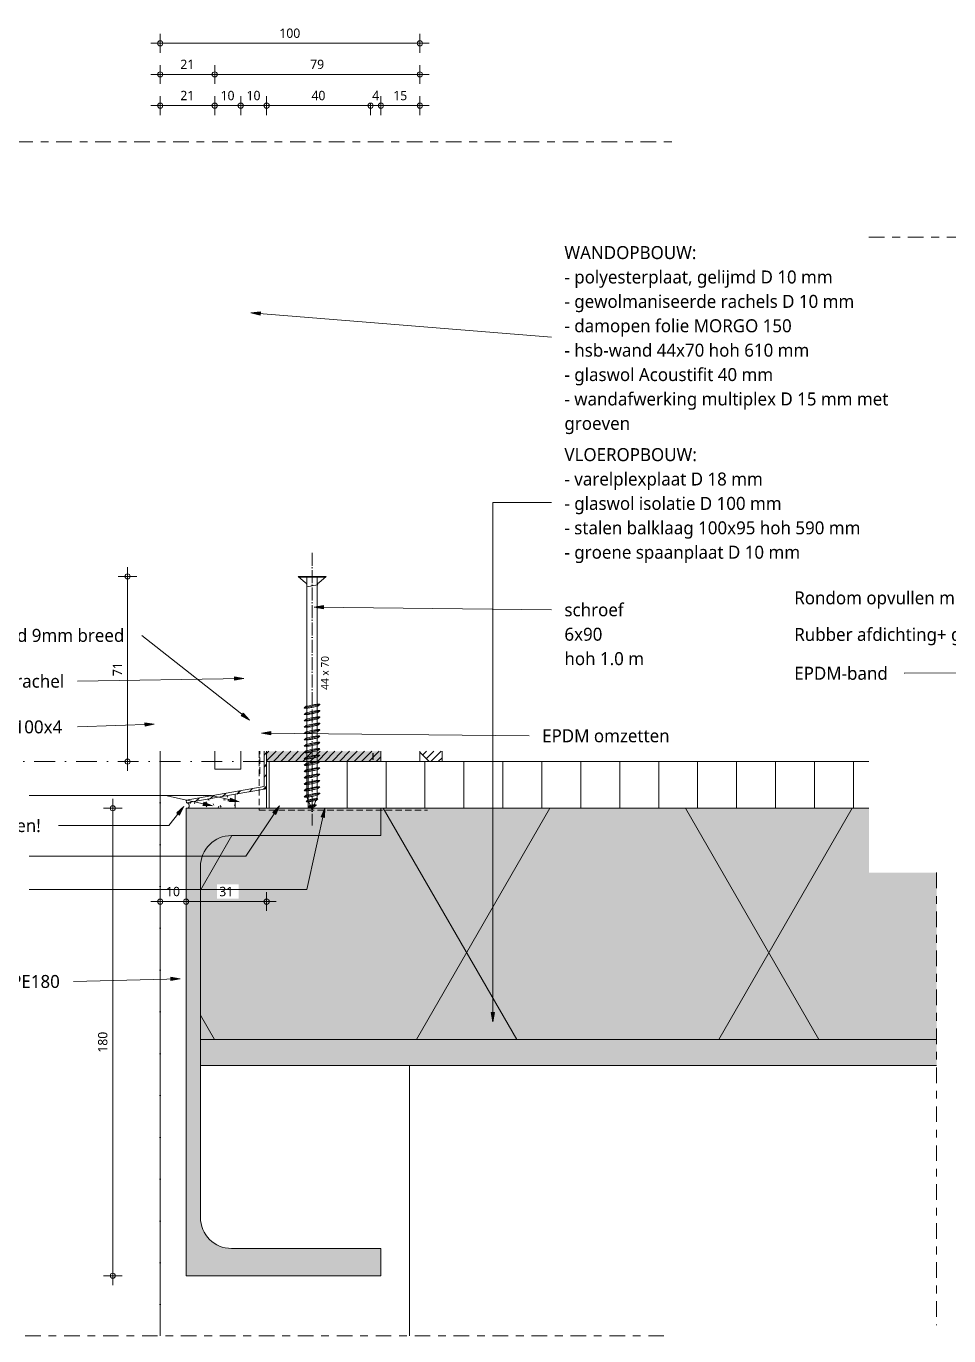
# Model space of a CAD drawing. Header units: millimetres. Extents: x 2457 to 4349, y 3067 to 7524.
# Drawn here: x 3671 to 4027, y 6505 to 7010 of the extents above; entities that cross this region are included whole.
import ezdxf

# ---------------------------------------------------------------- set-up
doc = ezdxf.new("R2010")
doc.units = ezdxf.units.MM
for name, pattern in [('MV_center', [15, 6, -3, 3, -3]), ('MV_hartlijn_staal', [6.6, 5, -0.8, 0, -0.8]), ('MV_hidden', [3.75, 2.5, -1.25]), ('MV_stramien', [16, 8, -4, 0, -4])]:
    doc.linetypes.add(name, pattern=pattern)
for name, color, linetype, lineweight in [('A-ANNO-DIMS', 211, 'Continuous', 13), ('A-ANNO-DIMS-2', 211, 'Continuous', 13), ('A-ANNO-NOTE', 131, 'Continuous', 18), ('A-DETL', 90, 'Continuous', 13), ('A-DETL-GENF', 92, 'Continuous', 18), ('A-DETL-MEDM', 33, 'Continuous', 25), ('G-ANNO-TEXT', 231, 'Continuous', 13)]:
    doc.layers.add(name, color=color, linetype=linetype, lineweight=lineweight)
doc.styles.add('Segoe UI', font='segoeui.ttf', dxfattribs={"height": 3})
doc.styles.add('Segoe UI_1', font='segoeui.ttf', dxfattribs={"height": 3.6})
doc.styles.add('Segoe UI_3', font='segoeui.ttf', dxfattribs={"height": 5})
doc.styles.add('Segoe UI_B', font='segoeui.ttf', dxfattribs={"height": 5})
doc.dimstyles.new('1_8_mm', dxfattribs={"dimscale": 304.8, "dimtxt": 3.77051, "dimasz": 0.006562, "dimexe": 0.011811, "dimexo": 0.0625, "dimgap": 0.003281, "dimtad": 1, "dimdec": 0, "dimzin": 0, "dimdsep": 46, "dimtxsty": 'Segoe UI_1', "dimblk1": 'DOTBLANK', "dimblk2": 'DOTBLANK', "dimsah": 1, "dimcen": 0.09, "dimdle": 0.011811, "dimazin": 0, "dimtfac": 1, "dimtdec": 4, "dimtix": 1, "dimtmove": 0, "dimatfit": 3, "dimfxl": 0.011811, "dimfxlon": 1, "dimtvp": 1, "dimtfill": 1, "dimtolj": 1, "dimtzin": 0, "dimarcsym": 2})
pattern_1 = [(270, (0, 0), (-15, -9e-16), [])]

# ---------------------------------------------------------------- blocks, each defined once
blk = doc.blocks.new('42 isolatie - Type 1-3779102-Details Strandbaak Strandhuis 2_0')
at = {"layer": 'A-DETL-GENF'}
blk.add_hatch(color=256, dxfattribs=at).paths.add_polyline_path([(259.2, 7.8), (285.28, 7.8), (285.28, 72.01), (259.2, 72.01), (259.2, 96.8), (71.28, 96.8), (71.28, 86.3), (13.78, 86.3), (12.2, 86.19), (10.67, 85.89), (9.19, 85.39), (7.78, 84.69), (6.47, 83.82), (5.29, 82.79), (4.26, 81.6), (3.39, 80.3), (2.69, 78.89), (2.19, 77.41), (1.88, 75.88), (1.78, 74.3), (1.78, 7.8), (71.28, 7.8)])
at = {"layer": 'A-DETL-GENF', "lineweight": 13}
h = blk.add_hatch(dxfattribs=at)
h.set_pattern_fill('FP_29', color=256, style=0, pattern_type=2)
h.set_pattern_definition([(60, (0, 0), (-87.295, 50.4), []), (120, (0, 0), (-87.295, -50.4), [])])
h.paths.add_polyline_path([(259.2, 7.8), (285.28, 7.8), (285.28, 72.01), (259.2, 72.01), (259.2, 96.8), (71.28, 96.8), (71.28, 86.3), (13.78, 86.3), (12.2, 86.19), (10.67, 85.89), (9.19, 85.39), (7.78, 84.69), (6.47, 83.82), (5.29, 82.79), (4.26, 81.6), (3.39, 80.3), (2.69, 78.89), (2.19, 77.41), (1.88, 75.88), (1.78, 74.3), (1.78, 7.8), (71.28, 7.8)])
at = {"layer": 'A-DETL-GENF'}
blk.add_line((259.2, 96.8), (71.28, 96.8), dxfattribs=at)
blk = doc.blocks.new('00 plaatmateriaal1 - d_15 mm-V15-Details Strandbaak Strandhuis 2_0')
at = {"layer": 'A-DETL-GENF', "lineweight": 13}
h = blk.add_hatch(dxfattribs=at)
h.set_pattern_fill('FP_1', color=256, style=0, pattern_type=2)
h.set_pattern_definition(pattern_1)
h.paths.add_polyline_path([(243.62, 0), (243.62, 15), (239.69, 15), (239.69, 0), (242.43, 0)])
at = {"layer": 'A-DETL-MEDM', "lineweight": 18}
blk.add_line((243.62, 15), (240.08, 15), dxfattribs=at)
blk = doc.blocks.new('00 plaatmateriaal1 - d_10 mm-3252177-Details Strandbaak Strandhuis 2_0')
at = {"layer": 'A-DETL-GENF', "lineweight": 13}
h = blk.add_hatch(dxfattribs=at)
h.set_pattern_fill('FP_2', color=256, style=0, pattern_type=2)
h.set_pattern_definition([(90, (0, 0), (-15, 9e-16), [])])
h.paths.add_polyline_path([(251.06, -10), (251.06, 0), (244.13, 0), (244.13, -10), (246.86, -10)])
at = {"layer": 'A-DETL-MEDM', "lineweight": 18}
for p, q in [((251.06, 0), (244.13, 0)), ((251.06, -10), (251.06, 0)), ((244.13, -10), (251.06, -10))]:
    blk.add_line(p, q, dxfattribs=at)
blk = doc.blocks.new('00 plaatmateriaal1 - d_18 mm-3252178-Details Strandbaak Strandhuis 2_0')
at = {"layer": 'A-DETL-GENF', "lineweight": 13}
h = blk.add_hatch(dxfattribs=at)
h.set_pattern_fill('FP_1', color=256, style=0, pattern_type=2)
h.set_pattern_definition(pattern_1)
h.paths.add_polyline_path([(36.08, 18), (36.08, 0), (268, 0), (268, 18), (200.46, 18)])
at = {"layer": 'A-DETL-MEDM', "lineweight": 18}
for p, q in [((224, 18), (36.08, 18)), ((268, 9.89), (268, 18)), ((36.08, 0), (200.46, 0)), ((205.46, 0), (224, 0))]:
    blk.add_line(p, q, dxfattribs=at)
blk = doc.blocks.new('NLRS_00_DI_maskeer - Type 1-4234801-Details Strandbaak Strandhuis 2_0')
at = {"layer": 'A-DETL-GENF', "linetype": 'MV_center'}
blk.add_line((74.21, 0), (-100, 0), dxfattribs=at)
blk = doc.blocks.new('NLRS_00_DI_maskeer - Type 1-V6-Details Strandbaak Strandhuis 2_0')
at = {"layer": 'A-DETL-GENF', "linetype": 'MV_center'}
blk.add_line((-100, 0), (198, 0), dxfattribs=at)
blk = doc.blocks.new('00 hout_rechthoekig_sls - Vuren 44x70-V18-Details Strandbaak Strandhuis 2_0')
at = {"layer": 'A-DETL-GENF', "lineweight": 13}
blk.add_hatch(color=256, dxfattribs=at).paths.add_polyline_path([(70, 0), (66.07, 0), (66.07, -44), (70, -44), (70, -21.98)])
at = {"layer": 'A-DETL-MEDM', "lineweight": 13}
h = blk.add_hatch(dxfattribs=at)
h.set_pattern_fill('FP_32', color=256, style=0, pattern_type=2)
h.set_pattern_definition([(135, (6796.43, -3808.05), (-1.41421356, -1.41421356), [])])
h.paths.add_polyline_path([(70, 0), (66.07, 0), (66.07, -44), (70, -44), (70, -21.98)])
at = {"layer": 'A-DETL-MEDM', "lineweight": 18}
for p, q in [((66.07, 0), (70, 0)), ((70, 0), (70, -44)), ((70, 0), (70, -44)), ((70, 0), (70, -44)), ((70, -44), (66.07, -44)), ((70, -44), (66.07, -44))]:
    blk.add_line(p, q, dxfattribs=at)
blk = doc.blocks.new('NLRS_00_DI_maskeer - Type 1-4234634-Details Strandbaak Strandhuis 2_0')
at = {"layer": 'A-DETL-GENF', "linetype": 'MV_center'}
blk.add_line((200, 0), (-100, 0), dxfattribs=at)
blk = doc.blocks.new('28 schroeven 2D - Verzonken schroef 6_0x90mm-3245572-Details Strandbaak Strandhuis 2_0')
at = {"layer": 'A-DETL-GENF', "linetype": 'MV_hartlijn_staal', "lineweight": 13}
blk.add_line((0, 9.1), (0, -95.9), dxfattribs=at)
at = {"layer": 'A-DETL-GENF', "lineweight": 5}
for p, q in [((-5.4, 0), (5.4, 0)), ((-2.54, -2.4), (-5.4, 0)), ((5.4, 0), (2.54, -2.4)), ((-5.04, -0.3), (5.04, -0.3)), ((-2, -4), (2.03, -3.26)), ((-2, -3.55), (-2, -85)), ((2, -85), (2, -3.55)), ((3, -49.24), (-3, -50.64)), ((-3, -50.64), (-2.25, -50)), ((2.25, -49.88), (3, -49.24)), ((3, -51.69), (-3, -53.09)), ((-3, -53.09), (-2.25, -52.45)), ((3, -54.14), (-3, -55.53)), ((-3, -55.53), (-2.25, -54.89)), ((2.25, -52.33), (3, -51.69)), ((2.25, -54.78), (3, -54.14)), ((3, -56.58), (-3, -57.98)), ((-3, -57.98), (-2.25, -57.34)), ((3, -59.03), (-3, -60.43)), ((-3, -60.43), (-2.25, -59.79)), ((2.25, -57.22), (3, -56.58)), ((2.25, -59.67), (3, -59.03)), ((3, -61.48), (-3, -62.87)), ((-3, -62.87), (-2.25, -62.23)), ((3, -63.92), (-3, -65.32)), ((-3, -65.32), (-2.25, -64.68)), ((2.25, -62.12), (3, -61.48)), ((2.25, -64.56), (3, -63.92)), ((3, -66.37), (-3, -67.77)), ((-3, -67.77), (-2.25, -67.13)), ((3, -68.82), (-3, -70.21)), ((-3, -70.21), (-2.25, -69.57)), ((2.25, -67.01), (3, -66.37)), ((2.25, -69.46), (3, -68.82)), ((3, -71.26), (-3, -72.66)), ((-3, -72.66), (-2.25, -72.02)), ((3, -73.71), (-3, -75.11)), ((-3, -75.11), (-2.25, -74.47)), ((2.25, -71.9), (3, -71.26)), ((2.25, -74.35), (3, -73.71)), ((3, -76.16), (-3, -77.55)), ((-3, -77.55), (-2.25, -76.91)), ((3, -78.6), (-3, -80)), ((-3, -80), (-2.25, -79.36)), ((2.25, -76.8), (3, -76.16)), ((2.25, -79.24), (3, -78.6)), ((3, -81.05), (-3, -82.45)), ((-3, -82.45), (-2.25, -81.81)), ((3, -83.5), (-3, -84.89)), ((-3, -84.89), (-2.25, -84.25)), ((2.26, -85.61), (-2.26, -86.66)), ((-2, -85), (0, -90)), ((0, -90), (2, -85)), ((1.51, -86.25), (2.26, -85.61)), ((2.25, -81.69), (3, -81.05)), ((2.25, -84.14), (3, -83.5)), ((-2.26, -86.66), (-1.51, -86.02)), ((1.52, -88), (-1.52, -88.71)), ((-1.52, -88.71), (-0.77, -88.07)), ((0.77, -88.64), (1.52, -88))]:
    blk.add_line(p, q, dxfattribs=at)
at = {"layer": 'A-DETL-GENF'}
for p, q in [((-2, -3.55), (-2, 0)), ((2, -3.55), (2, 0))]:
    blk.add_line(p, q, dxfattribs=at)
at = {"layer": 'A-DETL-GENF', "lineweight": 5}
for centre, start, end in [((-3.5, -3.55), 360, 50), ((3.5, -3.55), 130, 180)]:
    blk.add_arc(centre, 1.5, start, end, dxfattribs=at)
for points in [[(-3, -50.64), (-2.17, -50.99), (2.25, -49.88)], [(-2.25, -50), (2.66, -48.91), (3, -49.24)], [(-3, -53.09), (-2.17, -53.43), (2.25, -52.33)], [(-3, -55.53), (-2.17, -55.88), (2.25, -54.78)], [(-2.25, -52.45), (2.66, -51.35), (3, -51.69)], [(-2.25, -54.89), (2.66, -53.8), (3, -54.14)], [(-3, -57.98), (-2.17, -58.33), (2.25, -57.22)], [(-3, -60.43), (-2.17, -60.77), (2.25, -59.67)], [(-2.25, -57.34), (2.66, -56.25), (3, -56.58)], [(-2.25, -59.79), (2.66, -58.69), (3, -59.03)], [(-3, -62.87), (-2.17, -63.22), (2.25, -62.12)], [(-3, -65.32), (-2.17, -65.67), (2.25, -64.56)], [(-2.25, -62.23), (2.66, -61.14), (3, -61.48)], [(-2.25, -64.68), (2.66, -63.59), (3, -63.92)], [(-3, -67.77), (-2.17, -68.11), (2.25, -67.01)], [(-3, -70.21), (-2.17, -70.56), (2.25, -69.46)], [(-2.25, -67.13), (2.66, -66.03), (3, -66.37)], [(-2.25, -69.57), (2.66, -68.48), (3, -68.82)], [(-3, -72.66), (-2.17, -73.01), (2.25, -71.9)], [(-3, -75.11), (-2.17, -75.45), (2.25, -74.35)], [(-2.25, -72.02), (2.66, -70.93), (3, -71.26)], [(-2.25, -74.47), (2.66, -73.37), (3, -73.71)], [(-3, -77.55), (-2.17, -77.9), (2.25, -76.8)], [(-3, -80), (-2.17, -80.35), (2.25, -79.24)], [(-2.25, -76.91), (2.66, -75.82), (3, -76.16)], [(-2.25, -79.36), (2.66, -78.27), (3, -78.6)], [(-3, -82.45), (-2.17, -82.79), (2.25, -81.69)], [(-3, -84.89), (-2.17, -85.24), (2.25, -84.14)], [(-2.25, -81.81), (2.66, -80.71), (3, -81.05)], [(-2.25, -84.25), (2.66, -83.16), (3, -83.5)], [(-1.51, -86.02), (2.02, -85.36), (2.26, -85.61)], [(-2.26, -86.66), (-1.67, -86.92), (1.51, -86.25)], [(-1.52, -88.71), (-1.18, -88.9), (0.77, -88.64)], [(-0.77, -88.07), (1.39, -87.84), (1.52, -88)]]:
    blk.add_open_spline(points, degree=2, dxfattribs=at)
blk = doc.blocks.new('NLRS_00_DI_maskeer - Type 1-4234805-Details Strandbaak Strandhuis 2_0')
at = {"layer": 'A-DETL-GENF', "linetype": 'MV_center'}
blk.add_line((253.36, 0), (-100, 0), dxfattribs=at)
blk = doc.blocks.new('DIMBLOCK97-Details Strandbaak Strandhuis 2_0')
at = {"layer": 'A-ANNO-DIMS-2'}
for p, q in [((3723.05, 6990.96), (3723.05, 6994.56)), ((3744.05, 6990.96), (3744.05, 6994.56)), ((3719.45, 6990.96), (3744.05, 6990.96)), ((3723.05, 6990.96), (3723.05, 6987.36)), ((3744.05, 6990.96), (3744.05, 6987.36))]:
    blk.add_line(p, q, dxfattribs=at)
for centre in [(3723.05, 6990.96), (3744.05, 6990.96)]:
    blk.add_circle(centre, 1, dxfattribs=at)
at = {"layer": 'A-ANNO-DIMS-2', "color": 0, "insert": (3730.81, 6996.66), "char_height": 3.6, "width": 6.5813, "attachment_point": 1, "line_spacing_factor": 1.142579, "style": 'Segoe UI_1', "bg_fill": 3, "box_fill_scale": 1.25, "bg_fill_color": 9, "bg_fill_true_color": 13158600, "bg_fill_transparency": 0}
blk.add_mtext('21', dxfattribs=at)
blk = doc.blocks.new('_DotBlank')
at = {"color": 0, "linetype": 'ByBlock', "lineweight": -2}
blk.add_line((-0.5, 0), (-1, 0), dxfattribs=at)
blk.add_circle((0, 0), 0.5, dxfattribs=at)
blk = doc.blocks.new('DIMBLOCK98-Details Strandbaak Strandhuis 2_0')
at = {"layer": 'A-ANNO-DIMS-2'}
for p, q in [((3744.05, 6990.96), (3744.05, 6994.56)), ((3823.05, 6990.96), (3823.05, 6994.56)), ((3744.05, 6990.96), (3826.65, 6990.96)), ((3744.05, 6990.96), (3744.05, 6987.36)), ((3823.05, 6990.96), (3823.05, 6987.36))]:
    blk.add_line(p, q, dxfattribs=at)
for centre in [(3744.05, 6990.96), (3823.05, 6990.96)]:
    blk.add_circle(centre, 1, dxfattribs=at)
at = {"layer": 'A-ANNO-DIMS-2', "color": 0, "insert": (3780.81, 6996.66), "char_height": 3.6, "width": 6.5813, "attachment_point": 1, "line_spacing_factor": 1.142579, "style": 'Segoe UI_1', "bg_fill": 3, "box_fill_scale": 1.25, "bg_fill_color": 9, "bg_fill_true_color": 13158600, "bg_fill_transparency": 0}
blk.add_mtext('79', dxfattribs=at)
blk = doc.blocks.new('DIMBLOCK99-Details Strandbaak Strandhuis 2_0')
at = {"layer": 'A-ANNO-DIMS-2'}
for p, q in [((3719.45, 6978.96), (3744.05, 6978.96)), ((3723.05, 6978.96), (3723.05, 6982.56)), ((3723.05, 6978.96), (3723.05, 6975.36)), ((3744.05, 6978.96), (3744.05, 6982.56)), ((3744.05, 6978.96), (3744.05, 6975.36))]:
    blk.add_line(p, q, dxfattribs=at)
for centre in [(3723.05, 6978.96), (3744.05, 6978.96)]:
    blk.add_circle(centre, 1, dxfattribs=at)
at = {"layer": 'A-ANNO-DIMS-2', "color": 0, "insert": (3730.81, 6984.66), "char_height": 3.6, "width": 6.5813, "attachment_point": 1, "line_spacing_factor": 1.142579, "style": 'Segoe UI_1', "bg_fill": 3, "box_fill_scale": 1.25, "bg_fill_color": 9, "bg_fill_true_color": 13158600, "bg_fill_transparency": 0}
blk.add_mtext('21', dxfattribs=at)
blk = doc.blocks.new('DIMBLOCK100-Details Strandbaak Strandhuis 2_0')
at = {"layer": 'A-ANNO-DIMS-2'}
for p, q in [((3744.05, 6978.96), (3744.05, 6982.56)), ((3744.05, 6978.96), (3754.05, 6978.96)), ((3744.05, 6978.96), (3744.05, 6975.36)), ((3754.05, 6978.96), (3754.05, 6982.56)), ((3754.05, 6978.96), (3754.05, 6975.36))]:
    blk.add_line(p, q, dxfattribs=at)
for centre in [(3744.05, 6978.96), (3754.05, 6978.96)]:
    blk.add_circle(centre, 1, dxfattribs=at)
at = {"layer": 'A-ANNO-DIMS-2', "color": 0, "insert": (3746.31, 6984.66), "char_height": 3.6, "width": 6.5813, "attachment_point": 1, "line_spacing_factor": 1.142579, "style": 'Segoe UI_1', "bg_fill": 3, "box_fill_scale": 1.25, "bg_fill_color": 9, "bg_fill_true_color": 13158600, "bg_fill_transparency": 0}
blk.add_mtext('10', dxfattribs=at)
blk = doc.blocks.new('DIMBLOCK101-Details Strandbaak Strandhuis 2_0')
at = {"layer": 'A-ANNO-DIMS-2'}
for p, q in [((3754.05, 6978.96), (3754.05, 6982.56)), ((3754.05, 6978.96), (3764.05, 6978.96)), ((3754.05, 6978.96), (3754.05, 6975.36)), ((3764.05, 6978.96), (3764.05, 6982.56)), ((3764.05, 6978.96), (3764.05, 6975.36))]:
    blk.add_line(p, q, dxfattribs=at)
for centre in [(3754.05, 6978.96), (3764.05, 6978.96)]:
    blk.add_circle(centre, 1, dxfattribs=at)
at = {"layer": 'A-ANNO-DIMS-2', "color": 0, "insert": (3756.31, 6984.66), "char_height": 3.6, "width": 6.5813, "attachment_point": 1, "line_spacing_factor": 1.142579, "style": 'Segoe UI_1', "bg_fill": 3, "box_fill_scale": 1.25, "bg_fill_color": 9, "bg_fill_true_color": 13158600, "bg_fill_transparency": 0}
blk.add_mtext('10', dxfattribs=at)
blk = doc.blocks.new('DIMBLOCK102-Details Strandbaak Strandhuis 2_0')
at = {"layer": 'A-ANNO-DIMS-2'}
for p, q in [((3764.05, 6978.96), (3764.05, 6982.56)), ((3764.05, 6978.96), (3804.05, 6978.96)), ((3764.05, 6978.96), (3764.05, 6975.36)), ((3804.05, 6978.96), (3804.05, 6982.56)), ((3804.05, 6978.96), (3804.05, 6975.36))]:
    blk.add_line(p, q, dxfattribs=at)
for centre in [(3764.05, 6978.96), (3804.05, 6978.96)]:
    blk.add_circle(centre, 1, dxfattribs=at)
at = {"layer": 'A-ANNO-DIMS-2', "color": 0, "insert": (3781.31, 6984.66), "char_height": 3.6, "width": 6.5813, "attachment_point": 1, "line_spacing_factor": 1.142579, "style": 'Segoe UI_1', "bg_fill": 3, "box_fill_scale": 1.25, "bg_fill_color": 9, "bg_fill_true_color": 13158600, "bg_fill_transparency": 0}
blk.add_mtext('40', dxfattribs=at)
blk = doc.blocks.new('DIMBLOCK103-Details Strandbaak Strandhuis 2_0')
at = {"layer": 'A-ANNO-DIMS-2'}
for p, q in [((3804.05, 6978.96), (3804.05, 6982.56)), ((3804.05, 6978.96), (3808.05, 6978.96)), ((3804.05, 6978.96), (3804.05, 6975.36)), ((3808.05, 6978.96), (3808.05, 6982.56)), ((3808.05, 6978.96), (3808.05, 6975.36))]:
    blk.add_line(p, q, dxfattribs=at)
for centre in [(3804.05, 6978.96), (3808.05, 6978.96)]:
    blk.add_circle(centre, 1, dxfattribs=at)
at = {"layer": 'A-ANNO-DIMS-2', "color": 0, "insert": (3804.68, 6984.66), "char_height": 3.6, "width": 3.2906, "attachment_point": 1, "line_spacing_factor": 1.142579, "style": 'Segoe UI_1', "bg_fill": 3, "box_fill_scale": 1.25, "bg_fill_color": 9, "bg_fill_true_color": 13158600, "bg_fill_transparency": 0}
blk.add_mtext('4', dxfattribs=at)
blk = doc.blocks.new('DIMBLOCK104-Details Strandbaak Strandhuis 2_0')
at = {"layer": 'A-ANNO-DIMS-2'}
for p, q in [((3808.05, 6978.96), (3808.05, 6982.56)), ((3808.05, 6978.96), (3826.65, 6978.96)), ((3808.05, 6978.96), (3808.05, 6975.36)), ((3823.05, 6978.96), (3823.05, 6982.56)), ((3823.05, 6978.96), (3823.05, 6975.36))]:
    blk.add_line(p, q, dxfattribs=at)
for centre in [(3808.05, 6978.96), (3823.05, 6978.96)]:
    blk.add_circle(centre, 1, dxfattribs=at)
at = {"layer": 'A-ANNO-DIMS-2', "color": 0, "insert": (3812.81, 6984.66), "char_height": 3.6, "width": 6.5813, "attachment_point": 1, "line_spacing_factor": 1.142579, "style": 'Segoe UI_1', "bg_fill": 3, "box_fill_scale": 1.25, "bg_fill_color": 9, "bg_fill_true_color": 13158600, "bg_fill_transparency": 0}
blk.add_mtext('15', dxfattribs=at)
blk = doc.blocks.new('DIMBLOCK105-Details Strandbaak Strandhuis 2_0')
at = {"layer": 'A-ANNO-DIMS-2'}
for p, q in [((3723.05, 7002.96), (3723.05, 7006.56)), ((3823.05, 7002.96), (3823.05, 7006.56)), ((3719.45, 7002.96), (3826.65, 7002.96)), ((3723.05, 7002.96), (3723.05, 6999.36)), ((3823.05, 7002.96), (3823.05, 6999.36))]:
    blk.add_line(p, q, dxfattribs=at)
for centre in [(3723.05, 7002.96), (3823.05, 7002.96)]:
    blk.add_circle(centre, 1, dxfattribs=at)
at = {"layer": 'A-ANNO-DIMS-2', "color": 0, "insert": (3768.94, 7008.66), "char_height": 3.6, "width": 9.8719, "attachment_point": 1, "line_spacing_factor": 1.142579, "style": 'Segoe UI_1', "bg_fill": 3, "box_fill_scale": 1.25, "bg_fill_color": 9, "bg_fill_true_color": 13158600, "bg_fill_transparency": 0}
blk.add_mtext('100', dxfattribs=at)
blk = doc.blocks.new('DIMBLOCK111-Details Strandbaak Strandhuis 2_0')
at = {"layer": 'A-ANNO-DIMS-2'}
for p, q in [((3704.81, 6524.83), (3704.81, 6712.03)), ((3704.81, 6708.43), (3701.21, 6708.43)), ((3704.81, 6708.43), (3708.41, 6708.43)), ((3704.81, 6528.43), (3701.21, 6528.43)), ((3704.81, 6528.43), (3708.41, 6528.43))]:
    blk.add_line(p, q, dxfattribs=at)
for centre in [(3704.81, 6708.43), (3704.81, 6528.43)]:
    blk.add_circle(centre, 1, dxfattribs=at)
at = {"layer": 'A-ANNO-DIMS-2', "color": 0, "insert": (3699.12, 6614.32), "char_height": 3.6, "width": 9.8719, "attachment_point": 1, "rotation": 90, "line_spacing_factor": 1.142579, "style": 'Segoe UI_1', "bg_fill": 3, "box_fill_scale": 1.25, "bg_fill_color": 9, "bg_fill_true_color": 13158600, "bg_fill_transparency": 0}
blk.add_mtext('180', dxfattribs=at)
blk = doc.blocks.new('DIMBLOCK149-Details Strandbaak Strandhuis 2_0')
at = {"layer": 'A-ANNO-DIMS-2'}
for p, q in [((3719.45, 6672.48), (3733.05, 6672.48)), ((3723.05, 6672.48), (3723.05, 6676.08)), ((3723.05, 6672.48), (3723.05, 6668.88)), ((3733.05, 6672.48), (3733.05, 6676.08)), ((3733.05, 6672.48), (3733.05, 6668.88))]:
    blk.add_line(p, q, dxfattribs=at)
for centre in [(3723.05, 6672.48), (3733.05, 6672.48)]:
    blk.add_circle(centre, 1, dxfattribs=at)
at = {"layer": 'A-ANNO-DIMS-2', "color": 0, "insert": (3725.31, 6678.18), "char_height": 3.6, "width": 6.5813, "attachment_point": 1, "line_spacing_factor": 1.142579, "style": 'Segoe UI_1', "bg_fill": 3, "box_fill_scale": 1.25, "bg_fill_color": 9, "bg_fill_true_color": 13158600, "bg_fill_transparency": 0}
blk.add_mtext('10', dxfattribs=at)
blk = doc.blocks.new('DIMBLOCK150-Details Strandbaak Strandhuis 2_0')
at = {"layer": 'A-ANNO-DIMS-2'}
for p, q in [((3733.05, 6672.48), (3733.05, 6676.08)), ((3733.05, 6672.48), (3767.65, 6672.48)), ((3733.05, 6672.48), (3733.05, 6668.88)), ((3764.05, 6672.48), (3764.05, 6676.08)), ((3764.05, 6672.48), (3764.05, 6668.88))]:
    blk.add_line(p, q, dxfattribs=at)
for centre in [(3733.05, 6672.48), (3764.05, 6672.48)]:
    blk.add_circle(centre, 1, dxfattribs=at)
at = {"layer": 'A-ANNO-DIMS-2', "color": 0, "insert": (3745.81, 6678.18), "char_height": 3.6, "width": 6.5813, "attachment_point": 1, "line_spacing_factor": 1.142579, "style": 'Segoe UI_1', "bg_fill": 3, "box_fill_scale": 1.25, "bg_fill_color": 9, "bg_fill_true_color": 13158600, "bg_fill_transparency": 0}
blk.add_mtext('31', dxfattribs=at)
blk = doc.blocks.new('DIMBLOCK153-Details Strandbaak Strandhuis 2_0')
at = {"layer": 'A-ANNO-DIMS-2'}
for p, q in [((3710.5, 6797.68), (3706.9, 6797.68)), ((3710.5, 6801.28), (3710.5, 6722.83)), ((3710.5, 6797.68), (3714.1, 6797.68)), ((3710.5, 6726.43), (3706.9, 6726.43)), ((3710.5, 6726.43), (3714.1, 6726.43))]:
    blk.add_line(p, q, dxfattribs=at)
for centre in [(3710.5, 6797.68), (3710.5, 6726.43)]:
    blk.add_circle(centre, 1, dxfattribs=at)
at = {"layer": 'A-ANNO-DIMS-2', "color": 0, "insert": (3704.8, 6759.31), "char_height": 3.6, "width": 6.5813, "attachment_point": 1, "rotation": 90, "line_spacing_factor": 1.142579, "style": 'Segoe UI_1', "bg_fill": 3, "box_fill_scale": 1.25, "bg_fill_color": 9, "bg_fill_true_color": 13158600, "bg_fill_transparency": 0}
blk.add_mtext('71', dxfattribs=at)

msp = doc.modelspace()

# ---------------------------------------------------------------- hatches: boundary and pattern name
at = {"layer": 'A-DETL-GENF', "lineweight": 13}
h = msp.add_hatch(dxfattribs=at)
h.set_pattern_fill('FP_15', color=254, style=0, pattern_type=2)
h.set_pattern_definition([(45, (0, 0), (-4.2426407, 4.2426407), []), (45, (0.2, 0), (-4.2426407, 4.2426407), []), (45, (4, 0), (-4.2426407, 4.2426407), [])])
h.paths.add_polyline_path([(3733.23, 6710.5), (3763.22, 6715.79), (3763.45, 6715.86), (3763.65, 6715.97), (3763.82, 6716.13), (3763.94, 6716.33), (3764.02, 6716.54), (3764.05, 6716.77), (3764.05, 6730.36), (3763.05, 6730.36), (3763.05, 6716.77), (3733.06, 6711.49), (3733.19, 6710.72)])
h = msp.add_hatch(dxfattribs=at)
h.set_pattern_fill('FP_22', color=250, style=0, pattern_type=2)
h.set_pattern_definition([(45, (0, 0), (-1.41421356, 1.41421356), [])])
h.paths.add_polyline_path([(3831.59, 6726.43), (3831.59, 6730.36), (3823.05, 6730.36), (3823.05, 6729.97), (3826.59, 6726.43)])
h = msp.add_hatch(dxfattribs=at)
h.set_pattern_fill('FP_6', color=254, style=0, pattern_type=2)
h.set_pattern_definition([(0, (0, 0), (8.128, 2.032), [0.67056, -5.425, 0.67056, -5.425, -32.512]), (0, (0, 0), (8.128, 2.032), [-12.192, 0.67056, -11.521, 0.67056, -5.425, -14.224]), (0, (0, 0), (8.128, 2.032), [-30.48, 0.67056, -3.393, 0.67056, -9.489]), (120, (3.048, 1.016), (-5.8237636, 6.0230545), [0.67056, -5.425, 0.67056, -5.425, -32.512]), (120, (3.048, 1.016), (-5.8237636, 6.0230545), [-12.192, 0.67056, -11.521, 0.67056, -5.425, -14.224]), (120, (3.048, 1.016), (-5.8237636, 6.0230545), [-30.48, 0.67056, -3.393, 0.67056, -9.489]), (240, (4.064, 5.08), (-2.3042364, -8.0550545), [0.67056, -5.425, 0.67056, -5.425, -32.512]), (240, (4.064, 5.08), (-2.3042364, -8.0550545), [-12.192, 0.67056, -11.521, 0.67056, -5.425, -14.224]), (240, (4.064, 5.08), (-2.3042364, -8.0550545), [-30.48, 0.67056, -3.393, 0.67056, -9.489])])
h.paths.add_polyline_path([(3751.94, 6708.43), (3751.94, 6713.8), (3733.19, 6710.5), (3733.45, 6710.46), (3733.7, 6710.37), (3733.92, 6710.22), (3734.09, 6710.02), (3734.21, 6709.79), (3734.28, 6709.53), (3734.27, 6709.26), (3734.21, 6709.01), (3734.08, 6708.77), (3733.91, 6708.58), (3733.69, 6708.43)])
at = {"layer": 'A-DETL-GENF'}
for color, points in [(7, [(3808.05, 6528.43), (3808.05, 6538.93), (3750.55, 6538.93), (3748.97, 6539.04), (3747.44, 6539.34), (3745.96, 6539.85), (3744.55, 6540.54), (3743.25, 6541.41), (3742.06, 6542.45), (3741.03, 6543.63), (3740.16, 6544.93), (3739.46, 6546.34), (3738.96, 6547.82), (3738.66, 6549.35), (3738.55, 6550.93), (3738.55, 6685.93), (3738.66, 6687.51), (3738.96, 6689.04), (3739.46, 6690.52), (3740.16, 6691.93), (3741.03, 6693.23), (3742.06, 6694.42), (3743.25, 6695.45), (3744.55, 6696.32), (3745.96, 6697.02), (3747.44, 6697.52), (3748.97, 6697.82), (3750.55, 6697.93), (3808.05, 6697.93), (3808.05, 6708.43), (3733.05, 6708.43), (3733.05, 6528.43), (3786.07, 6528.43)]), (83, [(3738.55, 6609.43), (4022.05, 6609.43), (4022.05, 6619.43), (3738.55, 6619.43)])]:
    msp.add_hatch(color=color, dxfattribs=at).paths.add_polyline_path(points)
at = {"layer": 'G-ANNO-TEXT'}
for points in [[(3758.02, 6899.18), (3761.55, 6898.25), (3761.66, 6899.52)], [(3782.29, 6785.89), (3785.88, 6785.22), (3785.9, 6786.49)], [(3755.24, 6758.42), (3751.63, 6758.99), (3751.65, 6757.72)], [(3757.41, 6742.29), (3754.97, 6745.02), (3754.19, 6744.02)], [(3720.78, 6740.83), (3717.16, 6741.34), (3717.21, 6740.07)], [(3762.08, 6737.4), (3765.68, 6736.72), (3765.69, 6737.99)], [(3753.45, 6710.88), (3750.09, 6712.31), (3749.8, 6711.07)], [(3732.16, 6709.05), (3729.43, 6706.62), (3730.43, 6705.83)], [(3743.2, 6709.38), (3739.82, 6710.77), (3739.55, 6709.53)], [(3769.01, 6709.4), (3766.48, 6706.76), (3767.54, 6706.06)], [(3786.51, 6708.53), (3785.1, 6705.16), (3786.34, 6704.88)], [(3730.75, 6642.8), (3727.14, 6643.34), (3727.17, 6642.07)], [(3851.11, 6626.22), (3851.74, 6629.82), (3850.47, 6629.82)]]:
    msp.add_hatch(color=7, dxfattribs=at).paths.add_polyline_path(points)

# ---------------------------------------------------------------- linework, layer by layer
at = {"layer": 'A-DETL', "linetype": 'MV_stramien', "lineweight": 18}
for p, q in [((3723.05, 6505.31), (3723.05, 6730.36)), ((3763.05, 6726.43), (3664.05, 6726.43)), ((3826.59, 6726.43), (3808.05, 6726.43)), ((3995.97, 6726.43), (3831.59, 6726.43))]:
    msp.add_line(p, q, dxfattribs=at)
at = {"layer": 'A-DETL'}
for p, q in [((3723.05, 6505.31), (3723.05, 6730.36)), ((3763.05, 6730.36), (3763.05, 6716.77)), ((3764.05, 6716.77), (3764.05, 6726.43)), ((3763.05, 6716.77), (3733.06, 6711.49)), ((3751.94, 6713.8), (3763.22, 6715.79)), ((3733.06, 6711.49), (3733.23, 6710.5)), ((3819.05, 6505.31), (3819.05, 6609.43))]:
    msp.add_line(p, q, dxfattribs=at)
at = {"layer": 'A-DETL', "linetype": 'MV_hidden', "lineweight": 18}
for p, q in [((3761.11, 6730.36), (3761.11, 6727.1)), ((3761.11, 6727.1), (3761.11, 6707.72)), ((3761.43, 6721.75), (3761.43, 6730.36)), ((3761.11, 6707.72), (3826.02, 6707.72))]:
    msp.add_line(p, q, dxfattribs=at)
at = {"layer": 'A-DETL', "linetype": 'MV_hidden', "lineweight": 25}
msp.add_line((3805.05, 6727.1), (3805.05, 6730.36), dxfattribs=at)
at = {"layer": 'A-DETL', "lineweight": 18}
for p, q in [((3823.05, 6730.36), (3823.05, 6729.97)), ((3823.05, 6729.97), (3826.59, 6726.43)), ((3831.59, 6726.43), (3831.59, 6730.36)), ((3826.59, 6726.43), (3831.59, 6726.43)), ((3751.94, 6713.8), (3733.19, 6710.5)), ((3751.94, 6708.43), (3751.94, 6713.8)), ((3733.05, 6708.43), (3733.05, 6528.43)), ((3733.69, 6708.43), (3733.05, 6708.43)), ((3733.69, 6708.43), (3751.94, 6708.43)), ((3808.05, 6708.43), (3751.94, 6708.43)), ((3808.05, 6697.93), (3808.05, 6708.43)), ((3750.55, 6697.93), (3808.05, 6697.93)), ((3738.55, 6550.93), (3738.55, 6685.93)), ((4022.05, 6619.43), (3738.55, 6619.43)), ((3738.55, 6609.43), (4022.05, 6609.43)), ((3808.05, 6538.93), (3750.55, 6538.93)), ((3808.05, 6528.43), (3808.05, 6538.93)), ((3733.05, 6528.43), (3808.05, 6528.43))]:
    msp.add_line(p, q, dxfattribs=at)
at = {"layer": 'A-DETL'}
for centre, radius, start, end in [((3763.05, 6716.77), 1, 279.9973, 0), ((3733.19, 6709.4), 1.09, 297.1836, 89.907)]:
    msp.add_arc(centre, radius, start, end, dxfattribs=at)
at = {"layer": 'A-DETL', "lineweight": 18}
for centre, start, end in [((3750.55, 6685.93), 90, 180), ((3750.55, 6550.93), 180, 270)]:
    msp.add_arc(centre, 12, start, end, dxfattribs=at)
at = {"layer": 'G-ANNO-TEXT', "color": 250}
for p, q in [((3761.66, 6899.52), (3758.02, 6899.18)), ((3758.02, 6899.18), (3761.55, 6898.25)), ((3758.02, 6899.18), (3873.71, 6889.86)), ((3761.55, 6898.25), (3761.66, 6899.52)), ((3851.11, 6826.15), (3873.71, 6826.15)), ((3851.11, 6626.22), (3851.11, 6826.15)), ((3785.9, 6786.49), (3782.29, 6785.89)), ((3782.29, 6785.89), (3785.88, 6785.22)), ((3782.29, 6785.89), (3873.71, 6784.84)), ((3785.88, 6785.22), (3785.9, 6786.49)), ((3757.41, 6742.29), (3715.95, 6775)), ((3755.24, 6758.42), (3691.23, 6757.36)), ((3755.24, 6758.42), (3751.63, 6758.99)), ((3751.63, 6758.99), (3751.65, 6757.72)), ((3751.65, 6757.72), (3755.24, 6758.42)), ((4009.67, 6760.41), (4009.53, 6760.41)), ((4137.69, 6761.47), (4009.67, 6760.41)), ((3754.97, 6745.02), (3754.19, 6744.02)), ((3754.19, 6744.02), (3757.41, 6742.29)), ((3757.41, 6742.29), (3754.97, 6745.02)), ((3720.78, 6740.83), (3691.23, 6739.77)), ((3720.78, 6740.83), (3717.16, 6741.34)), ((3717.16, 6741.34), (3717.21, 6740.07)), ((3717.21, 6740.07), (3720.78, 6740.83)), ((3765.69, 6737.99), (3762.08, 6737.4)), ((3762.08, 6737.4), (3765.68, 6736.72)), ((3762.08, 6737.4), (3865.14, 6736.34)), ((3765.68, 6736.72), (3765.69, 6737.99)), ((3743.2, 6709.38), (3725.16, 6713.32)), ((3753.45, 6710.88), (3742.81, 6713.32)), ((3750.09, 6712.31), (3749.8, 6711.07)), ((3753.45, 6710.88), (3750.09, 6712.31)), ((3732.16, 6709.05), (3726.41, 6701.77)), ((3732.16, 6709.05), (3729.43, 6706.62)), ((3729.43, 6706.62), (3730.43, 6705.83)), ((3730.43, 6705.83), (3732.16, 6709.05)), ((3739.82, 6710.77), (3739.55, 6709.53)), ((3739.55, 6709.53), (3743.2, 6709.38)), ((3743.2, 6709.38), (3739.82, 6710.77)), ((3749.8, 6711.07), (3753.45, 6710.88)), ((3769.01, 6709.4), (3756.02, 6689.98)), ((3769.01, 6709.4), (3766.48, 6706.76)), ((3766.48, 6706.76), (3767.54, 6706.06)), ((3767.54, 6706.06), (3769.01, 6709.4)), ((3786.51, 6708.53), (3779.47, 6677.2)), ((3786.51, 6708.53), (3785.1, 6705.16)), ((3786.34, 6704.88), (3786.51, 6708.53)), ((3785.1, 6705.16), (3786.34, 6704.88)), ((3730.75, 6642.8), (3689.73, 6641.74)), ((3730.75, 6642.8), (3727.14, 6643.34)), ((3727.14, 6643.34), (3727.17, 6642.07)), ((3727.17, 6642.07), (3730.75, 6642.8)), ((3851.74, 6629.82), (3850.47, 6629.82)), ((3850.47, 6629.82), (3851.11, 6626.22)), ((3851.11, 6626.22), (3851.74, 6629.82))]:
    msp.add_line(p, q, dxfattribs=at)

# ---------------------------------------------------------------- block references
at = {"layer": 'A-DETL-GENF', "linetype": 'MV_center'}
for name, p, rotation in [('NLRS_00_DI_maskeer - Type 1-4234634-Details Strandbaak Strandhuis 2_0', (3823.05, 6965.05), 180), ('NLRS_00_DI_maskeer - Type 1-4234805-Details Strandbaak Strandhuis 2_0', (4249.33, 6928.38), 180), ('NLRS_00_DI_maskeer - Type 1-4234801-Details Strandbaak Strandhuis 2_0', (4022.05, 6609.43), 90), ('NLRS_00_DI_maskeer - Type 1-V6-Details Strandbaak Strandhuis 2_0', (3817.05, 6505.31), 180)]:
    msp.add_blockref(name, p, dxfattribs=dict(at, rotation=rotation))
at = {"layer": 'A-DETL-GENF'}
for name, p in [('28 schroeven 2D - Verzonken schroef 6_0x90mm-3245572-Details Strandbaak Strandhuis 2_0', (3781.55, 6797.68)), ('42 isolatie - Type 1-3779102-Details Strandbaak Strandhuis 2_0', (3736.77, 6611.63))]:
    msp.add_blockref(name, p, dxfattribs=at)
at = {"layer": 'A-DETL-MEDM', "lineweight": 18}
for name, p, rotation in [('00 plaatmateriaal1 - d_10 mm-3252177-Details Strandbaak Strandhuis 2_0', (3754.05, 6974.49), 270.0000000000014), ('00 plaatmateriaal1 - d_15 mm-V15-Details Strandbaak Strandhuis 2_0', (3808.05, 6970.05), 270.0000000000002), ('00 plaatmateriaal1 - d_18 mm-3252178-Details Strandbaak Strandhuis 2_0', (4032.05, 6726.43), 180)]:
    msp.add_blockref(name, p, dxfattribs=dict(at, rotation=rotation))
at = {"layer": 'A-DETL-MEDM', "lineweight": 13, "rotation": 269.9999999999993}
msp.add_blockref('00 hout_rechthoekig_sls - Vuren 44x70-V18-Details Strandbaak Strandhuis 2_0', (3808.05, 6796.43), dxfattribs=at)

# ---------------------------------------------------------------- texts
at = {"layer": 'A-ANNO-NOTE', "lineweight": 13, "insert": (3784.99, 6754.03), "char_height": 3, "width": 16.1941, "attachment_point": 1, "rotation": 90, "style": 'Segoe UI'}
msp.add_mtext('44 x 70', dxfattribs=at)
at = {"layer": 'G-ANNO-TEXT', "color": 7, "char_height": 5, "attachment_point": 1}
for s, insert, width, style in [('WANDOPBOUW:', (3878.71, 6924.89), 67.8228, 'Segoe UI_B'), ('- polyesterplaat, gelijmd D 10 mm', (3878.71, 6915.49), 128.27, 'Segoe UI_3'), ('- gewolmaniseerde rachels D 10 mm', (3878.71, 6906.1), 137.4092, 'Segoe UI_3'), ('- damopen folie MORGO 150', (3878.71, 6896.71), 110.6329, 'Segoe UI_3'), ('- hsb-wand 44x70 hoh 610 mm', (3878.71, 6887.31), 118.0084, 'Segoe UI_3'), ('- glaswol Acoustifit 40 mm', (3878.71, 6877.92), 100.3713, 'Segoe UI_3'), ('- wandafwerking multiplex D 15 mm met ', (3878.71, 6868.53), 156.3291, 'Segoe UI_3'), ('groeven', (3878.71, 6859.14), 30.6245, 'Segoe UI_3'), ('VLOEROPBOUW:', (3878.71, 6847.09), 66.8607, 'Segoe UI_B'), ('- varelplexplaat D 18 mm', (3878.71, 6837.7), 94.7595, 'Segoe UI_3'), ('- glaswol isolatie D 100 mm', (3878.71, 6828.31), 104.54, 'Segoe UI_3'), ('- stalen balklaag 100x95 hoh 590 mm', (3878.71, 6818.91), 141.578, 'Segoe UI_3'), ('- groene spaanplaat D 10 mm', (3878.71, 6809.52), 112.5569, 'Segoe UI_3'), ('Rondom opvullen met Pur', (3967.23, 6791.95), 98.9282, 'Segoe UI_3'), ('schroef', (3878.71, 6787.34), 27.2574, 'Segoe UI_3'), ('plastic U-profiel geperforeerd 9mm breed', (3581.17, 6777.5), 157.1308, 'Segoe UI_3'), ('6x90 ', (3878.71, 6777.94), 20.2025, 'Segoe UI_3'), ('Rubber afdichting+ grijs transparante kit ', (3967.23, 6777.86), 154.405, 'Segoe UI_3'), ('hoh 1.0 m', (3878.71, 6768.55), 37.8396, 'Segoe UI_3'), ('EPDM-band', (3967.23, 6762.91), 45.2152, 'Segoe UI_3'), ('geventileerde gewolmaniseerde rachel', (3567.03, 6759.86), 144.4641, 'Segoe UI_3'), ('stalen kolom 100x100x4', (3611.35, 6742.27), 90.751, 'Segoe UI_3'), ('EPDM omzetten', (3870.14, 6738.84), 60.9283, 'Segoe UI_3'), ('Let op mag niet buiten staal steken!', (3567.76, 6704.27), 134.6835, 'Segoe UI_3'), ('UPE180', (3660.91, 6644.24), 28.8607, 'Segoe UI_3')]:
    msp.add_mtext(s, dxfattribs=dict(at, insert=insert, width=width, style=style))

# ---------------------------------------------------------------- dimensions: what is measured, and where the dimension line sits
at = {"layer": 'A-ANNO-DIMS'}
dim = msp.add_linear_dim(base=(3744.05, 6990.96), p1=(3723.05, 6994.56), p2=(3744.05, 6994.56), dimstyle='1_8_mm', override={"dimpost": '<>', "dimfxl": 21}, dxfattribs=at)
dim.commit()
dim.dimension.update_dxf_attribs({"geometry": 'DIMBLOCK97-Details Strandbaak Strandhuis 2_0', "text_midpoint": (3733.55, 6993.8)})

# ---------------------------------------------------------------- next in the draw order: dimensions: what is measured, and where the dimension line sits
for base, p1, p2, override, picture, middle in [((3823.05, 6990.96), (3744.05, 6994.56), (3823.05, 6994.56), {"dimpost": '<>', "dimfxl": 79}, 'DIMBLOCK98-Details Strandbaak Strandhuis 2_0', (3783.55, 6993.82)), ((3733.05, 6672.48), (3723.05, 6676.08), (3733.05, 6676.08), {"dimpost": '<>', "dimfxl": 10}, 'DIMBLOCK149-Details Strandbaak Strandhuis 2_0', (3728.05, 6675.35))]:
    dim = msp.add_linear_dim(base=base, p1=p1, p2=p2, dimstyle='1_8_mm', override=override, dxfattribs=at)
    dim.commit()
    dim.dimension.update_dxf_attribs({"geometry": picture, "text_midpoint": middle})
for base, p1, p2, override, picture, middle in [((3710.5, 6726.43), (3714.1, 6797.68), (3714.1, 6726.43), {"dimpost": '<>', "dimfxl": 71.25}, 'DIMBLOCK153-Details Strandbaak Strandhuis 2_0', (3707.66, 6762.06)), ((3704.81, 6708.43), (3708.41, 6528.43), (3708.41, 6708.43), {"dimpost": '<>', "dimfxl": 180}, 'DIMBLOCK111-Details Strandbaak Strandhuis 2_0', (3701.94, 6618.43))]:
    dim = msp.add_linear_dim(base=base, p1=p1, p2=p2, angle=90, dimstyle='1_8_mm', override=override, dxfattribs=at)
    dim.commit()
    dim.dimension.update_dxf_attribs({"geometry": picture, "text_midpoint": middle})

# ---------------------------------------------------------------- next in the draw order: linework, layer by layer
at = {"layer": 'G-ANNO-TEXT', "color": 250}
for p, q in [((3742.81, 6713.32), (3672.56, 6713.32)), ((3725.16, 6713.32), (3672.56, 6713.32)), ((3726.41, 6701.77), (3683.88, 6701.77)), ((3756.02, 6689.98), (3672.56, 6689.98))]:
    msp.add_line(p, q, dxfattribs=at)

# ---------------------------------------------------------------- next in the draw order: dimensions: what is measured, and where the dimension line sits
at = {"layer": 'A-ANNO-DIMS'}
for base, p1, p2, override, picture, middle in [((3823.05, 7002.96), (3723.05, 6999.36), (3823.05, 6999.36), {"dimpost": '<>', "dimfxl": 100}, 'DIMBLOCK105-Details Strandbaak Strandhuis 2_0', (3773.05, 7005.83)), ((3744.05, 6978.96), (3723.05, 6975.36), (3744.05, 6975.36), {"dimpost": '<>', "dimfxl": 21}, 'DIMBLOCK99-Details Strandbaak Strandhuis 2_0', (3733.55, 6981.8)), ((3764.05, 6672.48), (3733.05, 6676.08), (3764.05, 6676.08), {"dimpost": '<>', "dimfxl": 31}, 'DIMBLOCK150-Details Strandbaak Strandhuis 2_0', (3748.55, 6675.35))]:
    dim = msp.add_linear_dim(base=base, p1=p1, p2=p2, dimstyle='1_8_mm', override=override, dxfattribs=at)
    dim.commit()
    dim.dimension.update_dxf_attribs({"geometry": picture, "text_midpoint": middle})

# ---------------------------------------------------------------- next in the draw order: linework, layer by layer
at = {"layer": 'G-ANNO-TEXT', "color": 250}
msp.add_line((3779.47, 6677.2), (3672.56, 6677.2), dxfattribs=at)

# ---------------------------------------------------------------- next in the draw order: dimensions: what is measured, and where the dimension line sits
at = {"layer": 'A-ANNO-DIMS'}
dim = msp.add_linear_dim(base=(3754.05, 6978.96), p1=(3744.05, 6975.36), p2=(3754.05, 6975.36), dimstyle='1_8_mm', override={"dimpost": '<>', "dimfxl": 10}, dxfattribs=at)
dim.commit()
dim.dimension.update_dxf_attribs({"geometry": 'DIMBLOCK100-Details Strandbaak Strandhuis 2_0', "text_midpoint": (3749.05, 6981.83)})

# ---------------------------------------------------------------- next in the draw order: dimensions: what is measured, and where the dimension line sits
dim = msp.add_linear_dim(base=(3764.05, 6978.96), p1=(3754.05, 6975.36), p2=(3764.05, 6982.56), dimstyle='1_8_mm', override={"dimpost": '<>', "dimfxl": 12.322337}, dxfattribs=at)
dim.commit()
dim.dimension.update_dxf_attribs({"geometry": 'DIMBLOCK101-Details Strandbaak Strandhuis 2_0', "text_midpoint": (3759.05, 6981.83)})

# ---------------------------------------------------------------- next in the draw order: dimensions: what is measured, and where the dimension line sits
dim = msp.add_linear_dim(base=(3804.05, 6978.96), p1=(3764.05, 6982.56), p2=(3804.05, 6982.56), dimstyle='1_8_mm', override={"dimpost": '<>', "dimfxl": 40}, dxfattribs=at)
dim.commit()
dim.dimension.update_dxf_attribs({"geometry": 'DIMBLOCK102-Details Strandbaak Strandhuis 2_0', "text_midpoint": (3784.05, 6981.82)})

# ---------------------------------------------------------------- next in the draw order: dimensions: what is measured, and where the dimension line sits
dim = msp.add_linear_dim(base=(3808.05, 6978.96), p1=(3804.05, 6982.56), p2=(3808.05, 6975.36), dimstyle='1_8_mm', override={"dimpost": '<>', "dimfxl": 8.236504}, dxfattribs=at)
dim.commit()
dim.dimension.update_dxf_attribs({"geometry": 'DIMBLOCK103-Details Strandbaak Strandhuis 2_0', "text_midpoint": (3806.05, 6981.76)})

# ---------------------------------------------------------------- next in the draw order: dimensions: what is measured, and where the dimension line sits
dim = msp.add_linear_dim(base=(3823.05, 6978.96), p1=(3808.05, 6975.36), p2=(3823.05, 6975.36), dimstyle='1_8_mm', override={"dimpost": '<>', "dimfxl": 15}, dxfattribs=at)
dim.commit()
dim.dimension.update_dxf_attribs({"geometry": 'DIMBLOCK104-Details Strandbaak Strandhuis 2_0', "text_midpoint": (3815.55, 6981.83)})

doc.saveas('drawing.dxf')
